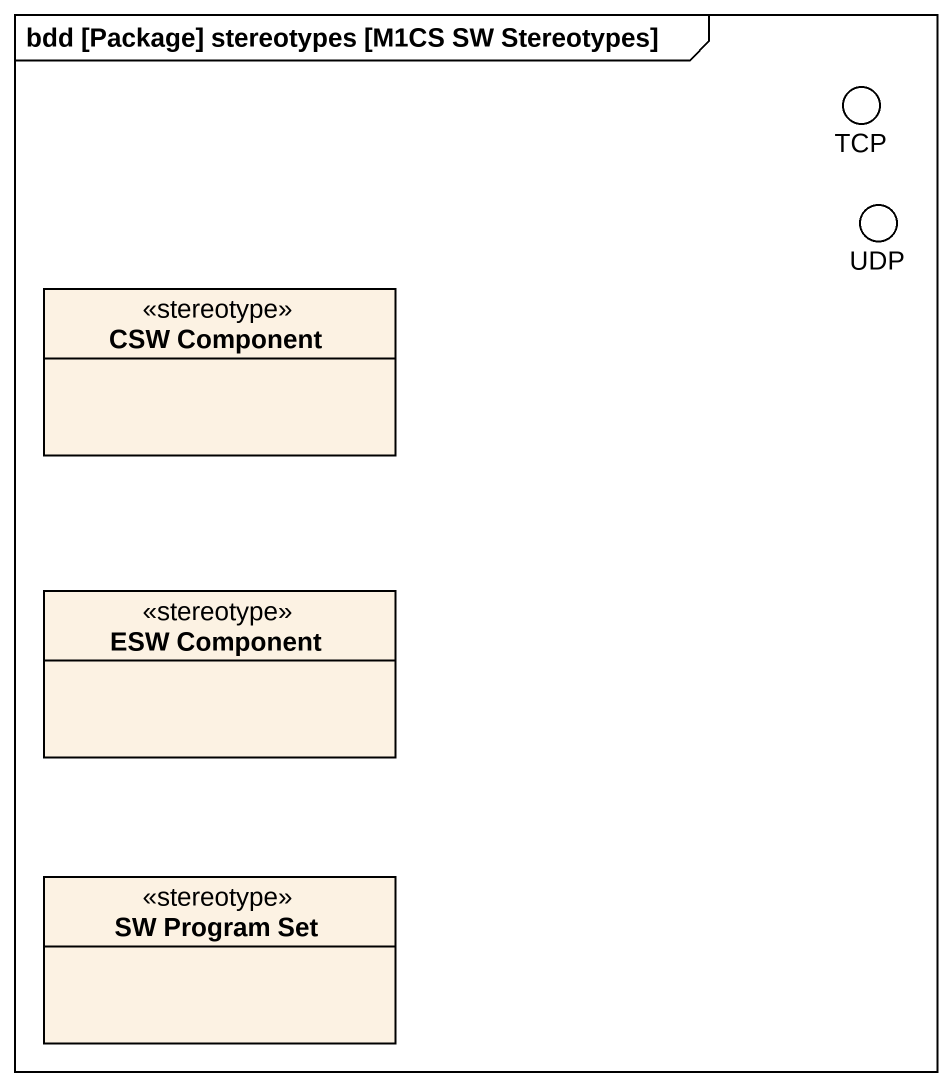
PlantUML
@startuml
mainframe bdd [Package] stereotypes [M1CS SW Stereotypes]
allowmixing
hide circle
hide empty members
() TCP
() UDP
class "CSW Component" as CSW_Component <<stereotype>>
class "ESW Component" as ESW_Component <<stereotype>>
class "SW Program Set" as SW_Program_Set <<stereotype>>
@enduml
